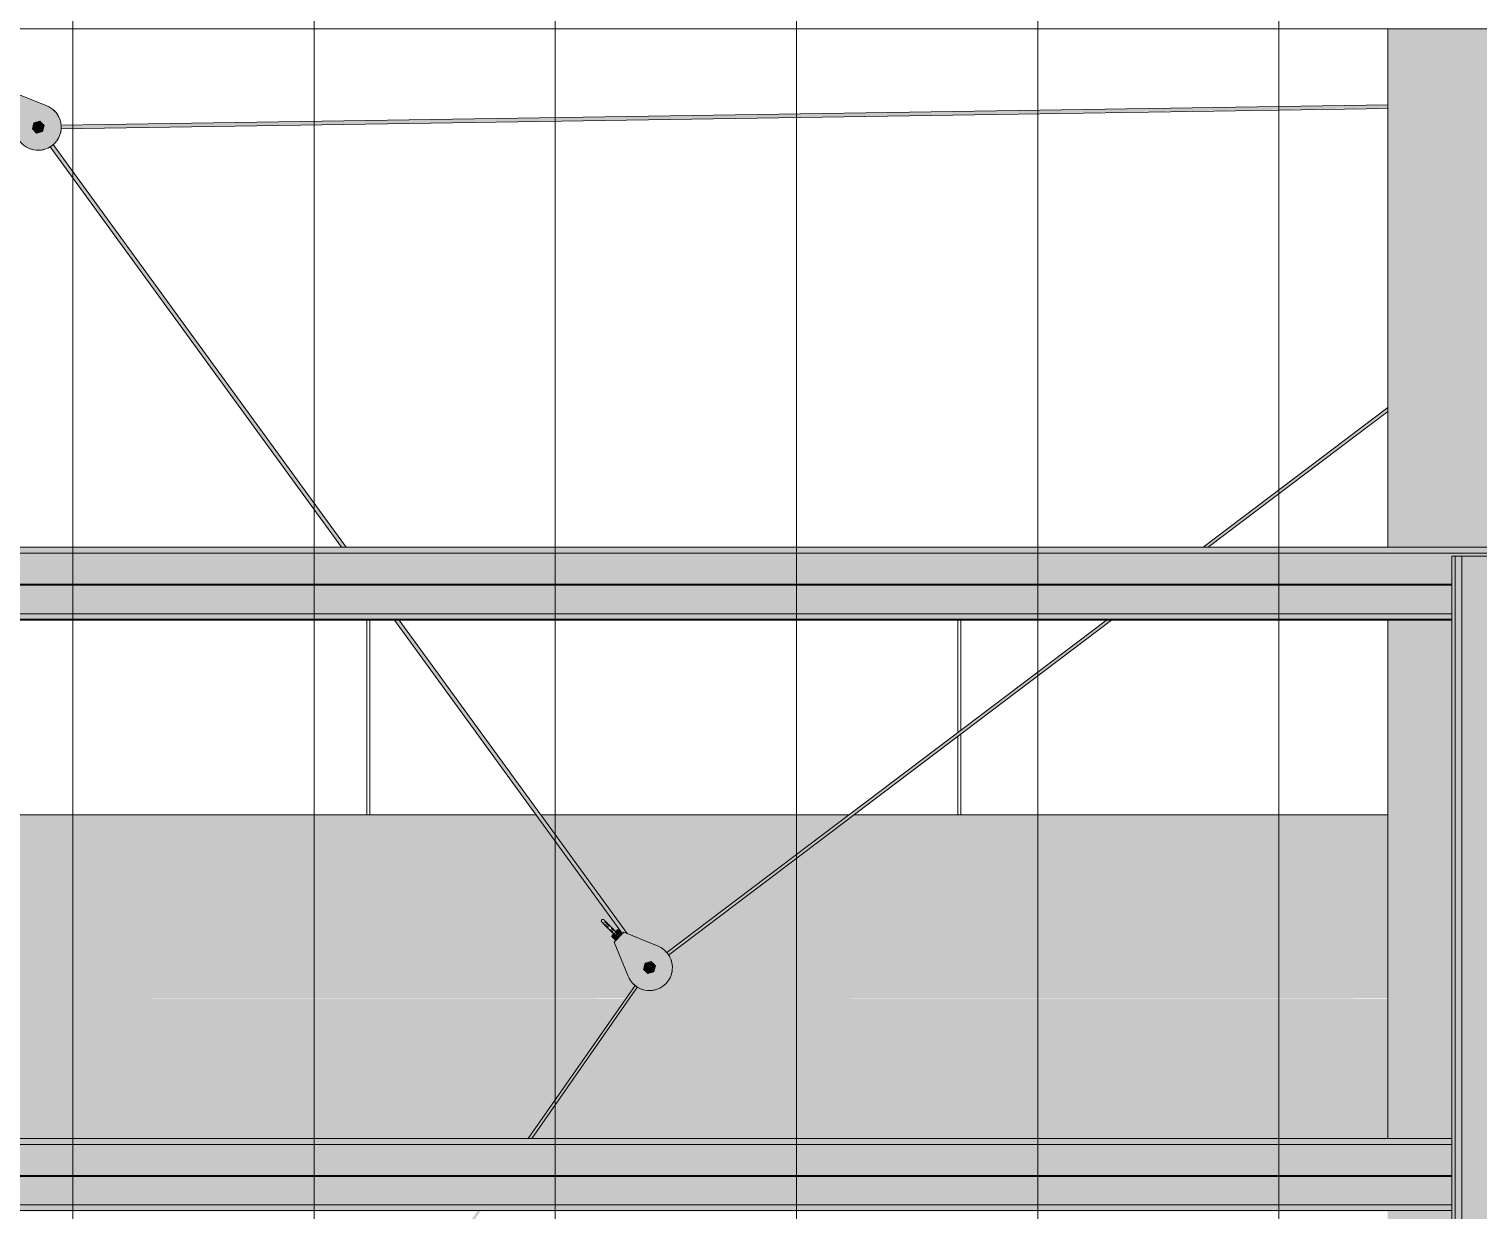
# Model space of a CAD drawing. Header units: inches. Extents: x 20426 to 92531, y -195 to 750.
# Drawn here: x 32843.8 to 32962.2, y 190.3 to 286.8 of the extents above; entities that cross this region are included whole.
import ezdxf

# ---------------------------------------------------------------- set-up
doc = ezdxf.new("R2010")
doc.units = ezdxf.units.IN
doc.header["$MEASUREMENT"] = 0
for name, color, linetype, lineweight in [('A-GLAZ-CWMG', 51, 'Continuous', 9), ('A-WALL-PATT', 111, 'Continuous', 13), ('M-HVAC-DUCT', 70, 'Continuous', 9), ('Q-SPCQ', 91, 'Continuous', 9), ('S-BEAM', 12, 'Continuous', 9), ('S-COLS', 52, 'Continuous', 9)]:
    doc.layers.add(name, color=color, linetype=linetype, lineweight=lineweight)

# ---------------------------------------------------------------- blocks, each defined once
blk = doc.blocks.new('Girt_Z - 8_D-790496-Elevation - North')
at = {"layer": 'S-BEAM'}
h = blk.add_hatch(color=256, dxfattribs=at)
h.paths.add_polyline_path([(-23089.64, 147.5), (-23089.64, 147.98), (-23371.64, 147.98), (-23371.64, 147.5), (-23184.52, 147.5)], flags=0)
h.paths.add_polyline_path([(-25971.39, 147.5), (-25695.14, 147.5), (-25695.14, 147.98), (-25971.39, 147.98)], flags=0)
h.paths.add_polyline_path([(-24537.14, 147.5), (-24537.14, 147.98), (-24819.14, 147.98), (-24819.14, 147.5), (-24566.87, 147.5)], flags=0)
h = blk.add_hatch(color=256, dxfattribs=at)
h.paths.add_polyline_path([(-23089.64, 145.13), (-23089.64, 147.5), (-23371.64, 147.5), (-23371.64, 145.13), (-23184.52, 145.13)], flags=0)
h.paths.add_polyline_path([(-25949.23, 145.13), (-25695.14, 145.13), (-25695.14, 147.5), (-25971.39, 147.5), (-25971.39, 145.13)], flags=0)
h.paths.add_polyline_path([(-24537.14, 145.13), (-24537.14, 147.5), (-24819.14, 147.5), (-24819.14, 145.13), (-24566.87, 145.13)], flags=0)
h = blk.add_hatch(color=256, dxfattribs=at)
h.paths.add_polyline_path([(-24808.79, 144.95), (-24537.14, 144.97), (-24537.14, 145.13), (-24819.14, 145.1), (-24819.14, 144.95)], flags=0)
h.paths.add_polyline_path([(-25971.39, 144.95), (-25695.14, 144.97), (-25695.14, 145.13), (-25971.39, 145.13), (-25971.39, 144.97)], flags=0)
h.paths.add_polyline_path([(-23322.75, 144.95), (-23089.64, 144.98), (-23089.64, 145.13), (-23371.64, 145.13), (-23371.64, 144.95)], flags=0)
h = blk.add_hatch(color=256, dxfattribs=at)
h.paths.add_polyline_path([(-25971.39, 144.87), (-25695.14, 144.91), (-25695.14, 144.95), (-25971.39, 144.91)], flags=0)
h.paths.add_polyline_path([(-24808.79, 144.87), (-24537.14, 144.92), (-24537.14, 144.95), (-24819.14, 144.91), (-24819.14, 144.87)], flags=0)
h.paths.add_polyline_path([(-23089.64, 144.87), (-23089.64, 144.95), (-23371.64, 144.9), (-23371.64, 144.87), (-23184.52, 144.87)], flags=0)
h = blk.add_hatch(color=256, dxfattribs=at)
h.paths.add_polyline_path([(-25971.39, 142.55), (-25695.14, 142.55), (-25695.14, 144.87), (-25971.39, 144.87)], flags=0)
h.paths.add_polyline_path([(-24819.14, 142.55), (-24537.14, 142.55), (-24537.14, 144.87), (-24819.14, 144.87)], flags=0)
h.paths.add_polyline_path([(-23204.61, 142.55), (-23089.64, 142.55), (-23089.64, 144.87), (-23371.64, 144.87), (-23371.64, 142.55), (-23322.75, 142.55)], flags=0)
h = blk.add_hatch(color=256, dxfattribs=at)
h.paths.add_polyline_path([(-23089.64, 142.1), (-23089.64, 142.55), (-23371.64, 142.55), (-23371.64, 142.1), (-23184.52, 142.1)], flags=0)
h.paths.add_polyline_path([(-25971.39, 142.1), (-25695.14, 142.1), (-25695.14, 142.55), (-25971.39, 142.55)], flags=0)
h.paths.add_polyline_path([(-24537.14, 142.1), (-24537.14, 142.55), (-24819.14, 142.55), (-24819.14, 142.1), (-24566.87, 142.1)], flags=0)
h = blk.add_hatch(color=256, dxfattribs=at)
h.paths.add_polyline_path([(-25971.39, 142.02), (-25695.14, 142.02), (-25695.14, 142.1), (-25971.39, 142.1)], flags=0)
h.paths.add_polyline_path([(-24774.23, 142.02), (-24537.14, 142.02), (-24537.14, 142.1), (-24819.14, 142.1), (-24819.14, 142.02), (-24808.79, 142.02)], flags=0)
h.paths.add_polyline_path([(-23205.25, 142.02), (-23089.64, 142.02), (-23089.64, 142.1), (-23371.64, 142.1), (-23371.64, 142.02), (-23322.75, 142.02)], flags=0)
for p, q in [((-25971.39, 147.98), (-25695.14, 147.98)), ((-25971.39, 147.5), (-25695.14, 147.5)), ((-25971.39, 144.95), (-25695.14, 144.95)), ((-25971.39, 144.87), (-25695.14, 144.87)), ((-25971.39, 142.55), (-25695.14, 142.55)), ((-25971.39, 142.1), (-25695.14, 142.1))]:
    blk.add_line(p, q, dxfattribs=at)
blk = doc.blocks.new('Girt_Z - 8_D-V79-Elevation - North')
at = {"layer": 'S-BEAM'}
for points in [[(-22795.73, 244), (-22792.02, 244), (-22792.02, 244.48), (-25971.39, 244.48), (-25971.39, 244), (-22804.37, 244)], [(-24635.99, 241.63), (-24537.14, 241.63), (-24537.14, 243.74), (-23371.64, 243.74), (-23371.64, 241.63), (-23089.64, 241.63), (-23089.64, 243.74), (-22792.02, 243.74), (-22792.02, 244), (-25971.39, 244), (-25971.39, 241.63), (-25695.14, 241.63), (-25695.14, 243.74), (-24819.14, 243.74), (-24819.14, 241.63), (-24670.55, 241.63)]]:
    blk.add_hatch(color=256, dxfattribs=at).paths.add_polyline_path(points, flags=0)
h = blk.add_hatch(color=256, dxfattribs=at)
h.paths.add_polyline_path([(-24765.59, 241.45), (-24537.14, 241.47), (-24537.14, 241.63), (-24819.14, 241.6), (-24819.14, 241.45), (-24774.23, 241.45)], flags=0)
h.paths.add_polyline_path([(-25971.39, 241.45), (-25695.14, 241.47), (-25695.14, 241.63), (-25971.39, 241.63), (-25971.39, 241.47)], flags=0)
h.paths.add_polyline_path([(-23357.31, 241.45), (-23089.64, 241.48), (-23089.64, 241.63), (-23371.64, 241.63), (-23371.64, 241.45)], flags=0)
h = blk.add_hatch(color=256, dxfattribs=at)
h.paths.add_polyline_path([(-25971.39, 241.37), (-25695.14, 241.41), (-25695.14, 241.45), (-25971.39, 241.41)], flags=0)
h.paths.add_polyline_path([(-24819.14, 241.37), (-24537.14, 241.42), (-24537.14, 241.45), (-24819.14, 241.41), (-24819.14, 241.38)], flags=0)
h.paths.add_polyline_path([(-23089.64, 241.37), (-23089.64, 241.45), (-23371.64, 241.4), (-23371.64, 241.37), (-23115.4, 241.37)], flags=0)
h = blk.add_hatch(color=256, dxfattribs=at)
h.paths.add_polyline_path([(-24774.23, 239.05), (-24537.14, 239.05), (-24537.14, 241.37), (-24819.14, 241.37), (-24819.14, 239.05), (-24808.79, 239.05)], flags=0)
h.paths.add_polyline_path([(-25971.39, 239.05), (-25695.14, 239.05), (-25695.14, 241.37), (-25971.39, 241.37)], flags=0)
h.paths.add_polyline_path([(-23322.75, 239.05), (-23089.64, 239.05), (-23089.64, 241.37), (-23371.64, 241.37), (-23371.64, 239.05), (-23357.31, 239.05)], flags=0)
h = blk.add_hatch(color=256, dxfattribs=at)
h.paths.add_polyline_path([(-23089.64, 238.6), (-23089.64, 239.05), (-23371.64, 239.05), (-23371.64, 238.6), (-23115.4, 238.6)], flags=0)
h.paths.add_polyline_path([(-25971.39, 238.6), (-25695.14, 238.6), (-25695.14, 239.05), (-25971.39, 239.05)], flags=0)
h.paths.add_polyline_path([(-24537.14, 238.6), (-24537.14, 239.05), (-24819.14, 239.05), (-24819.14, 238.6), (-24566.87, 238.6)], flags=0)
h = blk.add_hatch(color=256, dxfattribs=at)
h.paths.add_polyline_path([(-24774.23, 238.52), (-24537.14, 238.52), (-24537.14, 238.6), (-24819.14, 238.59), (-24819.14, 238.52), (-24808.79, 238.52)], flags=0)
h.paths.add_polyline_path([(-25949.23, 238.52), (-25695.14, 238.52), (-25695.14, 238.6), (-25971.39, 238.6), (-25971.39, 238.52)], flags=0)
h.paths.add_polyline_path([(-23089.64, 238.52), (-23089.64, 238.6), (-23371.64, 238.6), (-23371.64, 238.52), (-23089.72, 238.52)], flags=0)
for p, q in [((-25971.39, 244.48), (-22792.02, 244.48)), ((-25971.39, 244), (-22792.02, 244)), ((-25971.39, 241.45), (-25695.14, 241.45)), ((-25971.39, 241.37), (-25695.14, 241.37)), ((-25971.39, 239.05), (-25695.14, 239.05)), ((-25971.39, 238.6), (-25695.14, 238.6)), ((-25971.39, 238.52), (-25695.14, 238.52))]:
    blk.add_line(p, q, dxfattribs=at)
blk = doc.blocks.new('Girt_Z - 8_D-V80-Elevation - North')
at = {"layer": 'S-BEAM'}
blk.add_line((-25971.39, 286.77), (-22792.02, 286.77), dxfattribs=at)
blk = doc.blocks.new('Basketball_Backstop-Performance_Sports_Systems-3103-Ceiling_Hung - 27_-0_ to 27_-11 7_8_-V92-Elevation - North')
at = {"layer": 'Q-SPCQ'}
h = blk.add_hatch(color=256, dxfattribs=at)
h.paths.add_polyline_path([(-25810.43, 276.88), (-25809.97, 276.96), (-25809.55, 277.14), (-25809.19, 277.42), (-25808.81, 278), (-25808.72, 278.21), (-25808.66, 278.88), (-25808.71, 279.23), (-25808.82, 279.56), (-25809.07, 279.95), (-25809.56, 280.35), (-25809.81, 280.49), (-25812.59, 281.62), (-25813.39, 280.83), (-25812.03, 277.64), (-25811.71, 277.31), (-25811.32, 277.06), (-25810.89, 276.91)], flags=0)
h.paths.add_polyline_path([(-25810.65, 278.26), (-25810.99, 278.65), (-25810.83, 279.12), (-25810.34, 279.19), (-25810.03, 278.86), (-25810.22, 278.38), (-25810.64, 278.26)], flags=0)
h = blk.add_hatch(color=256, dxfattribs=at)
h.paths.add_polyline_path([(-25808.65, 278.62), (-25700.39, 280.32), (-25700.39, 280.59), (-25808.66, 278.89), (-25808.65, 278.63)], flags=0)
h.paths.add_polyline_path([(-25810.29, 278.64), (-25810.28, 278.82), (-25810.32, 278.79), (-25810.3, 278.64)], flags=0)
h.paths.add_polyline_path([(-25682.39, 280.55), (-25669.61, 280.79), (-25669.67, 280.94), (-25669.92, 280.98), (-25669.92, 281.05), (-25682.39, 280.84), (-25682.39, 280.55)], flags=0)
h.paths.add_polyline_path([(-25667.24, 280.83), (-25667.23, 280.87), (-25667.24, 280.83)], flags=0)
h = blk.add_hatch(color=256, dxfattribs=at)
h.paths.add_polyline_path([(-25760.44, 210.18), (-25760.4, 210.26), (-25760.44, 210.21), (-25760.44, 210.18)], flags=0)
h.paths.add_polyline_path([(-25759.08, 211.2), (-25723.02, 238.52), (-25723.35, 238.52), (-25759.2, 211.38), (-25759.08, 211.21)], flags=0)
h.paths.add_polyline_path([(-25715.23, 244.48), (-25715.05, 244.48), (-25700.39, 255.63), (-25700.39, 255.87), (-25715.38, 244.48), (-25715.25, 244.48)], flags=0)
h.paths.add_polyline_path([(-25682.39, 269.16), (-25668.45, 279.75), (-25668.58, 279.91), (-25668.74, 279.75), (-25668.8, 279.69), (-25668.95, 279.63), (-25682.39, 269.42), (-25682.39, 269.17)], flags=0)
h = blk.add_hatch(color=256, dxfattribs=at)
h.paths.add_polyline_path([(-25810.65, 278.26), (-25810.16, 278.39), (-25810.07, 278.93), (-25810.39, 279.24), (-25810.87, 279.11), (-25810.99, 278.61), (-25810.73, 278.35)], flags=0)
h.paths.add_polyline_path([(-25810.52, 278.5), (-25810.69, 278.57), (-25810.77, 278.75), (-25810.69, 278.93), (-25810.52, 279), (-25810.34, 278.93), (-25810.27, 278.75), (-25810.34, 278.57), (-25810.45, 278.51)], flags=0)
for points in [[(-25810.39, 278.53), (-25810.3, 278.62), (-25810.34, 278.93), (-25810.58, 278.99), (-25810.69, 278.93), (-25810.77, 278.75), (-25810.73, 278.62), (-25810.64, 278.53)], [(-25763.89, 213.48), (-25763.96, 213.58), (-25763.83, 213.54), (-25764.33, 214.02), (-25764.33, 213.93), (-25764.33, 213.87), (-25764.27, 213.82), (-25763.91, 213.49)], [(-25763.59, 212.97), (-25763.55, 213), (-25763.55, 213.05), (-25763.6, 213.1), (-25763.65, 213.19), (-25763.87, 213.33), (-25764, 213.37), (-25763.6, 212.98)], [(-25763.43, 212.98), (-25763.37, 213.06), (-25763.67, 213.37), (-25763.78, 213.41), (-25763.77, 213.36), (-25763.75, 213.29), (-25763.47, 213.09), (-25763.44, 213.06)], [(-25763.12, 212.66), (-25762.89, 212.94), (-25763.24, 213.24), (-25763.37, 213.06), (-25763.35, 213.03), (-25763.43, 212.98), (-25763.35, 212.89)], [(-25763.37, 212.4), (-25763.12, 212.66), (-25763.5, 212.98), (-25763.7, 212.73), (-25763.44, 212.47)], [(-25760.52, 209.97), (-25760.42, 210.06), (-25760.46, 210.36), (-25760.78, 210.38), (-25760.82, 210.36), (-25760.89, 210.18), (-25760.82, 210.02), (-25760.77, 209.97)]]:
    blk.add_hatch(color=256, dxfattribs=at).paths.add_polyline_path(points, flags=0)
h = blk.add_hatch(color=256, dxfattribs=at)
h.paths.add_polyline_path([(-25762.84, 212.94), (-25762.66, 213.03), (-25762.46, 212.95), (-25781.11, 238.52), (-25781.44, 238.52), (-25762.86, 212.97)], flags=0)
h.paths.add_polyline_path([(-25785.78, 244.48), (-25785.4, 244.48), (-25809.33, 277.31), (-25809.53, 277.13), (-25785.78, 244.48)], flags=0)
h = blk.add_hatch(color=256, dxfattribs=at)
h.paths.add_polyline_path([(-25764.38, 213.74), (-25764.39, 213.93), (-25764.47, 213.87)], flags=0)
h.paths.add_polyline_path([(-25764, 213.37), (-25764, 213.47), (-25763.91, 213.45), (-25764.25, 213.73), (-25764.27, 213.73), (-25764.35, 213.82), (-25764.38, 213.74), (-25764.11, 213.5)], flags=0)
h = blk.add_hatch(color=256, dxfattribs=at)
h.paths.add_polyline_path([(-25760.55, 208.31), (-25760.1, 208.39), (-25759.68, 208.57), (-25759.31, 208.86), (-25759.03, 209.22), (-25758.85, 209.64), (-25758.77, 210.09), (-25758.8, 210.55), (-25758.95, 210.99), (-25759.2, 211.38), (-25759.53, 211.69), (-25759.93, 211.92), (-25762.72, 213.06), (-25763.51, 212.26), (-25762.15, 209.07), (-25761.84, 208.74), (-25761.32, 208.45), (-25760.77, 208.33), (-25760.58, 208.31)], flags=0)
h.paths.add_polyline_path([(-25760.77, 209.7), (-25761.12, 210.09), (-25760.96, 210.55), (-25760.46, 210.63), (-25760.16, 210.3), (-25760.35, 209.81), (-25760.77, 209.7)], flags=0)
h = blk.add_hatch(color=256, dxfattribs=at)
h.paths.add_polyline_path([(-25760.77, 209.7), (-25760.28, 209.83), (-25760.15, 210.31), (-25760.51, 210.67), (-25761, 210.54), (-25761.1, 210.02), (-25760.86, 209.78)], flags=0)
h.paths.add_polyline_path([(-25760.64, 209.93), (-25760.82, 210.01), (-25760.89, 210.18), (-25760.82, 210.36), (-25760.64, 210.43), (-25760.46, 210.36), (-25760.39, 210.18), (-25760.46, 210.01), (-25760.58, 209.94)], flags=0)
h = blk.add_hatch(color=256, dxfattribs=at)
h.paths.add_polyline_path([(-25811.08, 137.71), (-25808.11, 142.02), (-25808.37, 142.02), (-25811.08, 138.08), (-25811.08, 137.71)], flags=0)
h.paths.add_polyline_path([(-25804.13, 147.98), (-25803.91, 147.98), (-25774.44, 190.27), (-25774.69, 190.27), (-25804.16, 147.98)], flags=0)
h.paths.add_polyline_path([(-25770.38, 196.23), (-25770.23, 196.23), (-25761.64, 208.6), (-25761.84, 208.69), (-25770.46, 196.23), (-25770.39, 196.23)], flags=0)
h.paths.add_polyline_path([(-25760.66, 209.94), (-25760.7, 209.97), (-25760.66, 209.94)], flags=0)
h.paths.add_polyline_path([(-25760.81, 210), (-25760.84, 210.05), (-25760.81, 210)], flags=0)
for p, q in [((-25809.81, 280.49), (-25812.59, 281.62)), ((-25700.39, 280.59), (-25808.66, 278.93)), ((-25808.65, 278.62), (-25700.39, 280.27)), ((-25810.87, 279.11), (-25811, 278.62)), ((-25811, 278.62), (-25810.65, 278.26)), ((-25810.38, 279.24), (-25810.87, 279.11)), ((-25810.65, 278.26), (-25810.16, 278.39)), ((-25810.03, 278.88), (-25810.38, 279.24)), ((-25810.16, 278.39), (-25810.03, 278.88)), ((-25809.54, 277.15), (-25785.78, 244.48)), ((-25785.4, 244.48), (-25809.3, 277.34)), ((-25700.39, 255.87), (-25715.46, 244.48)), ((-25715.05, 244.48), (-25700.39, 255.56)), ((-25781.44, 238.52), (-25762.84, 212.94)), ((-25762.46, 212.95), (-25781.06, 238.52)), ((-25723.35, 238.52), (-25759.23, 211.41)), ((-25759.08, 211.2), (-25722.94, 238.52)), ((-25763.72, 212.76), (-25763.47, 213.01)), ((-25762.72, 213.06), (-25763.51, 212.26)), ((-25763.34, 213.14), (-25763.21, 213.27)), ((-25762.85, 212.92), (-25763.2, 213.28)), ((-25759.93, 211.92), (-25762.72, 213.06)), ((-25763.73, 212.75), (-25763.38, 212.39)), ((-25763.51, 212.26), (-25762.38, 209.47)), ((-25760.51, 210.67), (-25761, 210.54)), ((-25760.15, 210.31), (-25760.51, 210.67)), ((-25761, 210.54), (-25761.13, 210.05)), ((-25761.13, 210.05), (-25760.77, 209.7)), ((-25760.77, 209.7), (-25760.28, 209.83)), ((-25760.28, 209.83), (-25760.15, 210.31)), ((-25761.81, 208.72), (-25770.53, 196.23)), ((-25770.23, 196.23), (-25761.6, 208.59))]:
    blk.add_line(p, q, dxfattribs=at)
at = {"layer": 'Q-SPCQ', "flags": 128}
for points in [[(-25764.53, 213.9), (-25764.53, 213.9), (-25764.54, 213.9), (-25764.54, 213.91), (-25764.54, 213.91), (-25764.55, 213.91), (-25764.55, 213.92), (-25764.55, 213.92), (-25764.55, 213.93), (-25764.55, 213.93), (-25764.56, 213.94), (-25764.56, 213.94), (-25764.56, 213.95), (-25764.56, 213.95), (-25764.56, 213.96), (-25764.56, 213.96), (-25764.56, 213.97), (-25764.57, 213.97), (-25764.57, 213.98), (-25764.57, 213.98), (-25764.57, 213.99), (-25764.57, 213.99), (-25764.57, 214), (-25764.56, 214), (-25764.56, 214.01), (-25764.56, 214.01), (-25764.56, 214.02), (-25764.56, 214.02), (-25764.56, 214.02), (-25764.56, 214.03), (-25764.56, 214.03), (-25764.55, 214.04), (-25764.55, 214.04), (-25764.55, 214.05), (-25764.55, 214.05), (-25764.54, 214.06), (-25764.54, 214.06), (-25764.54, 214.06), (-25764.53, 214.07), (-25764.53, 214.07), (-25764.53, 214.07)], [(-25764.53, 214.07), (-25764.53, 214.08), (-25764.52, 214.08), (-25764.52, 214.08), (-25764.51, 214.09), (-25764.51, 214.09), (-25764.51, 214.09), (-25764.5, 214.09), (-25764.5, 214.1), (-25764.49, 214.1), (-25764.49, 214.1), (-25764.48, 214.1), (-25764.48, 214.1), (-25764.47, 214.1), (-25764.47, 214.11), (-25764.46, 214.11), (-25764.46, 214.11), (-25764.45, 214.11), (-25764.45, 214.11), (-25764.44, 214.11), (-25764.44, 214.11), (-25764.43, 214.11), (-25764.43, 214.11), (-25764.42, 214.11), (-25764.42, 214.11), (-25764.41, 214.11), (-25764.41, 214.1), (-25764.4, 214.1), (-25764.4, 214.1), (-25764.4, 214.1), (-25764.39, 214.1), (-25764.39, 214.1), (-25764.38, 214.09), (-25764.38, 214.09), (-25764.37, 214.09), (-25764.37, 214.09), (-25764.36, 214.08), (-25764.36, 214.08), (-25764.36, 214.08), (-25764.35, 214.07), (-25764.35, 214.07)], [(-25764, 213.37), (-25764.02, 213.39), (-25764.04, 213.41), (-25764.06, 213.43), (-25764.08, 213.45), (-25764.1, 213.47), (-25764.13, 213.49), (-25764.15, 213.51), (-25764.17, 213.53), (-25764.19, 213.55), (-25764.21, 213.57), (-25764.22, 213.59), (-25764.24, 213.61), (-25764.26, 213.63), (-25764.28, 213.65), (-25764.3, 213.66), (-25764.32, 213.68), (-25764.33, 213.7), (-25764.35, 213.71), (-25764.36, 213.73), (-25764.38, 213.75), (-25764.39, 213.76), (-25764.41, 213.77), (-25764.42, 213.79), (-25764.43, 213.8), (-25764.45, 213.81), (-25764.46, 213.82), (-25764.47, 213.83), (-25764.48, 213.84), (-25764.49, 213.85), (-25764.49, 213.86), (-25764.5, 213.87), (-25764.51, 213.87), (-25764.51, 213.88), (-25764.52, 213.88), (-25764.52, 213.89), (-25764.52, 213.89), (-25764.53, 213.89), (-25764.53, 213.89), (-25764.53, 213.9)], [(-25764.53, 213.9), (-25764.53, 213.89), (-25764.53, 213.89), (-25764.53, 213.89), (-25764.52, 213.89), (-25764.52, 213.88), (-25764.51, 213.88), (-25764.51, 213.87), (-25764.5, 213.87), (-25764.5, 213.86), (-25764.49, 213.85), (-25764.48, 213.84), (-25764.47, 213.84), (-25764.46, 213.83), (-25764.45, 213.81), (-25764.44, 213.8), (-25764.42, 213.79), (-25764.41, 213.78), (-25764.4, 213.76), (-25764.38, 213.75), (-25764.37, 213.73), (-25764.35, 213.72), (-25764.34, 213.7), (-25764.32, 213.69), (-25764.3, 213.67), (-25764.29, 213.65), (-25764.27, 213.63), (-25764.25, 213.62), (-25764.23, 213.6), (-25764.21, 213.58), (-25764.19, 213.56), (-25764.17, 213.54), (-25764.15, 213.52), (-25764.13, 213.5), (-25764.11, 213.48), (-25764.09, 213.46), (-25764.07, 213.43), (-25764.05, 213.41), (-25764.03, 213.39), (-25764, 213.37), (-25764, 213.37)], [(-25763.82, 213.54), (-25763.84, 213.56), (-25763.86, 213.58), (-25763.89, 213.61), (-25763.91, 213.63), (-25763.93, 213.65), (-25763.95, 213.67), (-25763.97, 213.69), (-25763.99, 213.71), (-25764.01, 213.73), (-25764.03, 213.75), (-25764.05, 213.77), (-25764.07, 213.79), (-25764.09, 213.81), (-25764.1, 213.82), (-25764.12, 213.84), (-25764.14, 213.86), (-25764.16, 213.88), (-25764.17, 213.89), (-25764.19, 213.91), (-25764.2, 213.92), (-25764.22, 213.94), (-25764.23, 213.95), (-25764.24, 213.96), (-25764.26, 213.98), (-25764.27, 213.99), (-25764.28, 214), (-25764.29, 214.01), (-25764.3, 214.02), (-25764.31, 214.03), (-25764.32, 214.04), (-25764.32, 214.04), (-25764.33, 214.05), (-25764.34, 214.06), (-25764.34, 214.06), (-25764.34, 214.06), (-25764.35, 214.07), (-25764.35, 214.07), (-25764.35, 214.07), (-25764.35, 214.07)], [(-25764.35, 214.07), (-25764.35, 214.07), (-25764.35, 214.07), (-25764.35, 214.07), (-25764.35, 214.07), (-25764.34, 214.06), (-25764.34, 214.06), (-25764.33, 214.05), (-25764.33, 214.05), (-25764.32, 214.04), (-25764.31, 214.03), (-25764.3, 214.02), (-25764.29, 214.01), (-25764.28, 214), (-25764.27, 213.99), (-25764.26, 213.98), (-25764.25, 213.97), (-25764.23, 213.95), (-25764.22, 213.94), (-25764.21, 213.93), (-25764.19, 213.91), (-25764.18, 213.9), (-25764.16, 213.88), (-25764.14, 213.86), (-25764.13, 213.85), (-25764.11, 213.83), (-25764.09, 213.81), (-25764.07, 213.79), (-25764.05, 213.77), (-25764.03, 213.75), (-25764.01, 213.73), (-25763.99, 213.71), (-25763.97, 213.69), (-25763.95, 213.67), (-25763.93, 213.65), (-25763.91, 213.63), (-25763.89, 213.61), (-25763.87, 213.59), (-25763.85, 213.57), (-25763.83, 213.55), (-25763.82, 213.54)], [(-25764, 213.37), (-25763.98, 213.34), (-25763.96, 213.32), (-25763.94, 213.3), (-25763.91, 213.28), (-25763.89, 213.26), (-25763.87, 213.24), (-25763.85, 213.22), (-25763.83, 213.2), (-25763.81, 213.18), (-25763.79, 213.16), (-25763.77, 213.14), (-25763.75, 213.12), (-25763.74, 213.1), (-25763.72, 213.08), (-25763.7, 213.07), (-25763.68, 213.05), (-25763.67, 213.03), (-25763.65, 213.02), (-25763.63, 213), (-25763.62, 212.98), (-25763.6, 212.97), (-25763.59, 212.96), (-25763.58, 212.94), (-25763.56, 212.93), (-25763.55, 212.92), (-25763.54, 212.91), (-25763.53, 212.9), (-25763.52, 212.89), (-25763.51, 212.88), (-25763.5, 212.87), (-25763.5, 212.86), (-25763.49, 212.86), (-25763.49, 212.85), (-25763.48, 212.85), (-25763.48, 212.84), (-25763.47, 212.84), (-25763.47, 212.84), (-25763.47, 212.84), (-25763.47, 212.83)], [(-25763.57, 212.94), (-25763.59, 212.95), (-25763.6, 212.97), (-25763.61, 212.98), (-25763.63, 213), (-25763.65, 213.01), (-25763.66, 213.03), (-25763.68, 213.04), (-25763.69, 213.06), (-25763.71, 213.08), (-25763.73, 213.1), (-25763.75, 213.12), (-25763.77, 213.13), (-25763.79, 213.15), (-25763.81, 213.17), (-25763.83, 213.19), (-25763.85, 213.21), (-25763.87, 213.23), (-25763.89, 213.25), (-25763.91, 213.27), (-25763.93, 213.3), (-25763.95, 213.32), (-25763.97, 213.34), (-25763.99, 213.36), (-25764, 213.37)], [(-25763.82, 213.54), (-25763.8, 213.52), (-25763.78, 213.5), (-25763.76, 213.48), (-25763.74, 213.46), (-25763.72, 213.44), (-25763.7, 213.42), (-25763.68, 213.4), (-25763.66, 213.37), (-25763.64, 213.35), (-25763.62, 213.34), (-25763.6, 213.32), (-25763.58, 213.3), (-25763.56, 213.28), (-25763.54, 213.26), (-25763.52, 213.24), (-25763.51, 213.23), (-25763.49, 213.21), (-25763.47, 213.19), (-25763.46, 213.18), (-25763.44, 213.16), (-25763.43, 213.15), (-25763.41, 213.13), (-25763.4, 213.12)], [(-25763.29, 213.01), (-25763.29, 213.01), (-25763.29, 213.01), (-25763.3, 213.02), (-25763.3, 213.02), (-25763.3, 213.02), (-25763.31, 213.03), (-25763.31, 213.03), (-25763.32, 213.04), (-25763.33, 213.05), (-25763.33, 213.05), (-25763.34, 213.06), (-25763.35, 213.07), (-25763.36, 213.08), (-25763.37, 213.09), (-25763.38, 213.1), (-25763.4, 213.12), (-25763.41, 213.13), (-25763.42, 213.14), (-25763.44, 213.16), (-25763.45, 213.17), (-25763.47, 213.19), (-25763.48, 213.2), (-25763.5, 213.22), (-25763.52, 213.24), (-25763.54, 213.26), (-25763.55, 213.27), (-25763.57, 213.29), (-25763.59, 213.31), (-25763.61, 213.33), (-25763.63, 213.35), (-25763.65, 213.37), (-25763.67, 213.39), (-25763.69, 213.41), (-25763.71, 213.43), (-25763.73, 213.45), (-25763.75, 213.47), (-25763.77, 213.49), (-25763.8, 213.51), (-25763.82, 213.54), (-25763.82, 213.54)], [(-25763.36, 213.08), (-25763.35, 213.07), (-25763.34, 213.06), (-25763.34, 213.06), (-25763.33, 213.05), (-25763.32, 213.04), (-25763.31, 213.03), (-25763.31, 213.03), (-25763.3, 213.02), (-25763.3, 213.02), (-25763.3, 213.02), (-25763.29, 213.01), (-25763.29, 213.01), (-25763.29, 213.01)], [(-25763.29, 213.01), (-25763.29, 213.01), (-25763.29, 213), (-25763.28, 213), (-25763.28, 213), (-25763.28, 212.99), (-25763.27, 212.99), (-25763.27, 212.98), (-25763.27, 212.98), (-25763.27, 212.97), (-25763.26, 212.97), (-25763.26, 212.97), (-25763.26, 212.96), (-25763.26, 212.96), (-25763.26, 212.95), (-25763.26, 212.95), (-25763.26, 212.94), (-25763.26, 212.94), (-25763.26, 212.93), (-25763.26, 212.93), (-25763.26, 212.92), (-25763.26, 212.92), (-25763.26, 212.91), (-25763.26, 212.91), (-25763.26, 212.9), (-25763.26, 212.9), (-25763.26, 212.89), (-25763.26, 212.89), (-25763.26, 212.88), (-25763.26, 212.88), (-25763.27, 212.87), (-25763.27, 212.87), (-25763.27, 212.86), (-25763.27, 212.86), (-25763.28, 212.86), (-25763.28, 212.85), (-25763.28, 212.85), (-25763.28, 212.84), (-25763.29, 212.84), (-25763.29, 212.84), (-25763.29, 212.83)], [(-25763.47, 212.83), (-25763.47, 212.84), (-25763.47, 212.84), (-25763.47, 212.84), (-25763.48, 212.84), (-25763.48, 212.85), (-25763.48, 212.85), (-25763.49, 212.86), (-25763.5, 212.86), (-25763.5, 212.87), (-25763.51, 212.88), (-25763.52, 212.89), (-25763.53, 212.89), (-25763.54, 212.9)], [(-25763.29, 212.83), (-25763.3, 212.83), (-25763.3, 212.83), (-25763.3, 212.82), (-25763.31, 212.82), (-25763.31, 212.82), (-25763.32, 212.82), (-25763.32, 212.81), (-25763.32, 212.81), (-25763.33, 212.81), (-25763.33, 212.81), (-25763.34, 212.81), (-25763.34, 212.8), (-25763.35, 212.8), (-25763.35, 212.8), (-25763.36, 212.8), (-25763.36, 212.8), (-25763.37, 212.8), (-25763.37, 212.8), (-25763.38, 212.8), (-25763.38, 212.8), (-25763.39, 212.8), (-25763.39, 212.8), (-25763.4, 212.8), (-25763.4, 212.8), (-25763.41, 212.8), (-25763.41, 212.8), (-25763.42, 212.8), (-25763.42, 212.81), (-25763.43, 212.81), (-25763.43, 212.81), (-25763.44, 212.81), (-25763.44, 212.81), (-25763.44, 212.82), (-25763.45, 212.82), (-25763.45, 212.82), (-25763.46, 212.82), (-25763.46, 212.83), (-25763.46, 212.83), (-25763.47, 212.83), (-25763.47, 212.83)]]:
    blk.add_lwpolyline(points, dxfattribs=at)
at = {"layer": 'Q-SPCQ'}
for centre, radius, start, end in [((-25810.52, 278.75), 1.88, 202.1972, 67.8028), ((-25810.52, 278.75), 1.88, 58.6244, 63.6555), ((-25810.52, 278.75), 1.88, 45, 49.0296), ((-25810.52, 278.75), 1.87, 42.4188, 45), ((-25810.52, 278.75), 1.88, 27.8374, 34.3763), ((-25810.52, 278.75), 1.88, 15, 19.6774), ((-25810.52, 278.75), 0.25, 45, 225), ((-25810.52, 278.75), 0.25, 150, 210), ((-25810.52, 278.75), 0.25, 225, 45), ((-25810.52, 278.75), 0.25, 60, 120), ((-25810.52, 278.75), 0.25, 240, 300), ((-25810.52, 278.75), 0.25, 330, 45), ((-25810.52, 278.75), 1.88, 345, 349.9261), ((-25810.52, 278.75), 1.88, 0, 4.8942), ((-25810.52, 278.75), 1.88, 250.3226, 255.1801), ((-25810.52, 278.75), 1.88, 280.0739, 285), ((-25810.52, 278.75), 1.88, 295.5966, 300), ((-25810.52, 278.75), 1.87, 330, 334.4034), ((-25810.52, 278.75), 1.88, 265.1058, 270), ((-25760.64, 210.18), 1.88, 202.1972, 67.8028), ((-25760.64, 210.18), 1.87, 57.0078, 63.6555), ((-25760.64, 210.18), 1.87, 45, 49.0296), ((-25760.64, 210.18), 1.87, 42.4188, 45), ((-25760.64, 210.18), 1.87, 27.8374, 34.3763), ((-25760.64, 210.18), 1.88, 15, 19.6774), ((-25760.64, 210.18), 0.25, 45, 225), ((-25760.64, 210.18), 0.25, 150, 210), ((-25760.64, 210.18), 0.25, 225, 45), ((-25760.64, 210.18), 0.25, 60, 120), ((-25760.64, 210.18), 0.25, 240, 300), ((-25760.64, 210.18), 0.25, 330, 45), ((-25760.64, 210.18), 1.88, 345, 349.9261), ((-25760.64, 210.18), 1.88, 0, 4.8942), ((-25760.64, 210.18), 1.87, 206.3445, 212.9922), ((-25760.64, 210.18), 1.88, 220.9704, 225), ((-25760.64, 210.18), 1.87, 225, 227.5812), ((-25760.64, 210.18), 1.88, 235.6237, 242.1626), ((-25760.64, 210.18), 1.88, 250.3226, 255), ((-25760.64, 210.18), 1.88, 265.1058, 270), ((-25760.64, 210.18), 1.88, 280.0739, 285), ((-25760.64, 210.18), 1.88, 295.5966, 300), ((-25760.64, 210.18), 1.88, 330, 334.4034)]:
    blk.add_arc(centre, radius, start, end, dxfattribs=at)
blk = doc.blocks.new('Rectangular Mullion - Profile_Polycarbonate_Upper and left-836139-Elevation - North')
at = {"layer": 'A-GLAZ-CWMG'}
for points in [[(-25694.89, 0.06), (-25694.89, 243.74), (-25695.14, 243.74), (-25695.14, 0.06)], [(-25694.35, 0.06), (-25694.35, 243.74), (-25694.89, 243.74), (-25694.89, 0.06)], [(-25694.35, 0), (-25691.52, 0), (-25691.52, 243.74), (-25694.35, 243.74), (-25694.35, 95.16)]]:
    blk.add_hatch(color=256, dxfattribs=at).paths.add_polyline_path(points, flags=0)
for p, q in [((-25695.14, 243.74), (-25694.89, 243.74)), ((-25695.14, 243.74), (-25695.14, 1.46)), ((-25694.89, 243.74), (-25694.35, 243.74)), ((-25694.89, 243.74), (-25694.89, 0.06)), ((-25694.35, 243.74), (-25691.52, 243.74)), ((-25694.35, 243.74), (-25694.35, 0))]:
    blk.add_line(p, q, dxfattribs=at)

msp = doc.modelspace()

# ---------------------------------------------------------------- hatches: boundary and pattern name
at = {"layer": 'A-WALL-PATT', "lineweight": 9}
h = msp.add_hatch(dxfattribs=at)
h.set_pattern_fill('FP_31', color=256, style=0, pattern_type=2)
h.set_pattern_definition([(90, (-84652.361, 0), (-19.685, 1e-15), [])])
h.paths.add_polyline_path([(32660.68, 0.06), (32661.47, 0.06), (32661.47, 1.46), (32959.97, 1.46), (32959.97, 0.06), (32960.76, 0.06), (32960.76, 243.74), (32963.59, 243.74), (32963.59, 242.96), (33832.34, 242.96), (33832.34, 243.74), (33835.17, 243.74), (33835.17, 0.06), (33835.96, 0.06), (33835.96, 1.46), (34117.97, 1.46), (34117.97, 0.06), (34118.76, 0.06), (34118.76, 243.74), (34121.59, 243.74), (34121.59, 242.96), (35279.84, 242.96), (35279.84, 243.74), (35282.67, 243.74), (35282.67, 0.06), (35283.46, 0.06), (35283.46, 1.46), (35565.47, 1.46), (35565.47, 0.06), (35566.26, 0.06), (35566.26, 243.74), (35569.09, 243.74), (35569.09, 242.96), (35867.44, 242.96), (35867.44, 388.46), (32661.47, 388.46), (32661.47, 391.23), (32660.68, 391.23), (32660.68, 2.25)], flags=0)
h = msp.add_hatch(dxfattribs=at)
h.set_pattern_fill('FP_33', color=256, style=0, pattern_type=2)
h.set_pattern_definition([(0, (-84327.75, 0.25), (-193, 193), [48, -145]), (90, (-84327.75, 0.25), (-193, 1e-14), [96.25, -96.75]), (180, (-84279.75, 96.5), (-193, 193), [48, -145]), (90, (-84279.75, 0.25), (-193, 1e-14), [96.25, -96.75]), (180, (-84279.75, 96.75), (-193, 193), [48, -145]), (90, (-84279.75, 96.75), (-193, 1e-14), [96.25, -96.75]), (0, (-84327.75, 193), (-193, 193), [48, -145]), (90, (-84327.75, 96.75), (-193, 1e-14), [96.25, -96.75]), (0, (-84279.5, 48.25), (-193, 193), [48, -145]), (90, (-84279.5, 0), (-193, 1e-14), [48.25, -144.75]), (90, (-84231.5, 0), (-193, 1e-14), [48.25, -144.75]), (0, (-84279.5, 144.75), (-193, 193), [48, -145]), (90, (-84279.5, 48.5), (-193, 1e-14), [96.25, -96.75]), (180, (-84231.5, 48.5), (-193, 193), [48, -145]), (90, (-84231.5, 48.5), (-193, 1e-14), [96.25, -96.75]), (90, (-84279.5, 145), (-193, 1e-14), [48, -145]), (180, (-84231.5, 145), (-193, 193), [48, -145]), (90, (-84231.5, 145), (-193, 1e-14), [48, -145]), (0, (-84231.25, 0.25), (-193, 193), [48, -145]), (90, (-84231.25, 0.25), (-193, 1e-14), [96.25, -96.75]), (180, (-84183.25, 96.5), (-193, 193), [48, -145]), (90, (-84183.25, 0.25), (-193, 1e-14), [96.25, -96.75]), (180, (-84183.25, 96.75), (-193, 193), [48, -145]), (90, (-84183.25, 96.75), (-193, 1e-14), [96.25, -96.75]), (180, (-84183.25, 193), (-193, 193), [48, -145]), (90, (-84231.25, 96.75), (-193, 1e-14), [96.25, -96.75]), (0, (-84183, 48.25), (-193, 193), [48, -145]), (90, (-84183, 0), (-193, 1e-14), [48.25, -144.75]), (90, (-84135, 0), (-193, 1e-14), [48.25, -144.75]), (0, (-84183, 144.75), (-193, 193), [48, -145]), (90, (-84183, 48.5), (-193, 1e-14), [96.25, -96.75]), (180, (-84135, 48.5), (-193, 193), [48, -145]), (90, (-84135, 48.5), (-193, 1e-14), [96.25, -96.75]), (90, (-84183, 145), (-193, 1e-14), [48, -145]), (180, (-84135, 145), (-193, 193), [48, -145]), (90, (-84135, 145), (-193, 1e-14), [48, -145])])
h.paths.add_polyline_path([(32839.45, 222.64), (32885.21, 222.64), (32873.66, 238.52), (32839.4, 238.52), (32839.45, 225.24), (32839.75, 225.2), (32839.91, 225), (32839.72, 224.8), (32839.4, 224.75), (32839.4, 222.64)], flags=0)
h.paths.add_polyline_path([(32894.34, 222.64), (32910.74, 222.64), (32931.75, 238.52), (32874.05, 238.52), (32885.6, 222.64)], flags=0)
h.paths.add_polyline_path([(32911.16, 222.64), (32954.72, 222.64), (32954.72, 238.52), (32932.17, 238.52), (32913.23, 224.21)], flags=0)
h.paths.add_polyline_path([(32824.3, 222.64), (32828.78, 222.64), (32828.81, 226), (32832.22, 226), (32832.26, 225.56), (32832.4, 225.56), (32832.41, 225.25), (32832.78, 225.25), (32832.78, 225.69), (32832.53, 225.69), (32832.53, 225.87), (32832.78, 225.91), (32832.78, 238.52), (32824.3, 238.52), (32824.3, 226.43)], flags=0)
h.paths.add_polyline_path([(32832.53, 224.12), (32832.46, 224.17), (32832.5, 224.31), (32832.53, 224.14)], flags=0)
h.paths.add_polyline_path([(32830.65, 222.64), (32832.78, 222.64), (32832.78, 224.12), (32832.53, 224.14), (32832.53, 224.31), (32832.78, 224.32), (32832.78, 224.75), (32832.4, 224.75), (32832.4, 224.44), (32832.22, 224.44), (32832.22, 224), (32830.65, 224)], flags=0)
h.paths.add_polyline_path([(32757.71, 223.3), (32764.16, 223.3), (32764.16, 238.52), (32730.07, 238.52), (32730.07, 223.3), (32749.07, 223.3)], flags=0)
h.paths.add_polyline_path([(32832.45, 224.14), (32832.31, 224.22), (32832.46, 224.31), (32832.45, 224.17)], flags=0)
h.paths.add_polyline_path([(32832.31, 224.22), (32832.31, 224.3), (32832.37, 224.28)], flags=0)
h.paths.add_polyline_path([(32832.26, 224.28), (32832.26, 224.36), (32832.31, 224.31)], flags=0)
h.paths.add_polyline_path([(32832.23, 224.36), (32832.26, 224.43), (32832.29, 224.37), (32832.26, 224.36)], flags=0)
h.paths.add_polyline_path([(32832.22, 225.56), (32832.26, 225.64), (32832.31, 225.58), (32832.23, 225.56)], flags=0)
h.paths.add_polyline_path([(32832.31, 225.78), (32832.45, 225.83), (32832.4, 225.72), (32832.37, 225.74)], flags=0)
h.paths.add_polyline_path([(32832.26, 225.72), (32832.31, 225.78), (32832.37, 225.68), (32832.31, 225.7)], flags=0)
h.paths.add_polyline_path([(32832.42, 225.62), (32832.23, 225.64), (32832.31, 225.69), (32832.41, 225.63)], flags=0)
h.paths.add_polyline_path([(32832.5, 225.68), (32832.47, 225.87), (32832.53, 225.86), (32832.5, 225.69)], flags=0)
at = {"layer": 'M-HVAC-DUCT'}
h = msp.add_hatch(color=256, dxfattribs=at)
h.paths.add_polyline_path([(32791.22, 207.64), (32828.78, 207.68), (32828.78, 222.64), (32791.22, 222.64), (32791.22, 207.68)], flags=0)
h.paths.add_polyline_path([(32830.65, 207.64), (32832.78, 207.68), (32832.78, 222.64), (32830.65, 222.64), (32830.65, 207.68)], flags=0)
h.paths.add_polyline_path([(32891.62, 213.03), (32891.51, 213.13), (32891.59, 213.04)], flags=0)
h.paths.add_polyline_path([(32891.11, 213.37), (32891.19, 213.4), (32891.27, 213.38), (32891.2, 213.49), (32891.11, 213.47), (32891.08, 213.45)], flags=0)
h.paths.add_polyline_path([(32890.78, 213.87), (32890.83, 213.82), (32890.83, 213.85)], flags=0)
h.paths.add_polyline_path([(32890.73, 213.74), (32890.78, 213.87), (32890.78, 213.93), (32890.72, 213.92)], flags=0)
h.paths.add_polyline_path([(32839.4, 207.64), (32892.57, 207.68), (32893.27, 208.74), (32892.84, 209.25), (32891.63, 212.3), (32891.71, 212.43), (32891.41, 212.78), (32891.66, 213.11), (32891.62, 213.03), (32891.49, 213.01), (32891.28, 213.22), (32890.73, 213.74), (32890.63, 213.88), (32890.78, 214.01), (32891.11, 213.69), (32891.77, 213.14), (32891.92, 213.24), (32892.18, 213.06), (32885.21, 222.64), (32839.4, 222.64), (32839.4, 207.68)], flags=0)
h.paths.add_polyline_path([(32894.39, 207.64), (32954.72, 207.68), (32954.72, 222.64), (32911.16, 222.64), (32896.02, 211.2), (32896.16, 210.99), (32896.32, 210.32), (32896.33, 210.04), (32896.17, 209.43), (32895.95, 209.06), (32895.79, 208.86), (32895.22, 208.48), (32894.79, 208.35), (32894.32, 208.33), (32893.79, 208.45), (32893.47, 208.54), (32892.84, 207.64), (32894.38, 207.64)], flags=0)
h.paths.add_polyline_path([(33873.01, 207.64), (33892.03, 207.68), (33892.03, 222.64), (33846.22, 222.64), (33841.22, 215.76), (33841.22, 207.64), (33863.6, 207.64)], flags=0)
h.paths.add_polyline_path([(34112.72, 207.64), (34112.72, 222.64), (33950.71, 222.64), (33942.89, 207.64), (34088.23, 207.64)], flags=0)
h.paths.add_polyline_path([(33898.65, 207.64), (33900.78, 207.68), (33900.78, 222.64), (33898.65, 222.64), (33898.65, 207.68)], flags=0)
h.paths.add_polyline_path([(33902.65, 207.64), (33940.8, 207.68), (33948.59, 222.64), (33902.65, 222.64), (33902.65, 207.68)], flags=0)
h.paths.add_polyline_path([(32894.68, 210.06), (32894.67, 210.18), (32894.67, 210.12), (32894.68, 210.06)], flags=0)
h.paths.add_polyline_path([(32894.24, 210.08), (32894.22, 210.15), (32894.24, 210.09)], flags=0)
h.paths.add_polyline_path([(32894.53, 210.39), (32894.49, 210.43), (32894.53, 210.39)], flags=0)
h.paths.add_polyline_path([(32895.88, 211.41), (32910.74, 222.64), (32885.6, 222.64), (32892.72, 212.92), (32895.58, 211.69), (32895.84, 211.44)], flags=0)
h.paths.add_polyline_path([(32891.32, 213.41), (32891.22, 213.56), (32891.2, 213.51), (32891.32, 213.41)], flags=0)
h.paths.add_polyline_path([(33841.22, 216.29), (33845.83, 222.64), (33841.22, 222.64), (33841.22, 216.55)], flags=0)
h = msp.add_hatch(color=256, dxfattribs=at)
h.paths.add_polyline_path([(33906.8, 196.23), (33934.84, 196.23), (33940.78, 207.64), (33902.65, 207.64), (33902.65, 196.23)], flags=0)
h.paths.add_polyline_path([(32791.22, 196.23), (32794.48, 196.23), (32791.22, 202.5), (32791.22, 198)], flags=0)
h.paths.add_polyline_path([(34088.23, 196.23), (34112.72, 196.23), (34112.72, 207.64), (33942.89, 207.64), (33936.95, 196.23), (34019.11, 196.23)], flags=0)
h.paths.add_polyline_path([(32796.59, 196.23), (32828.78, 196.23), (32828.78, 207.64), (32791.22, 207.64), (32791.22, 206.56), (32795.68, 197.99)], flags=0)
h.paths.add_polyline_path([(33900.78, 196.23), (33900.78, 207.64), (33898.65, 207.64), (33898.65, 196.23)], flags=0)
h.paths.add_polyline_path([(33892.03, 196.23), (33892.03, 207.64), (33841.22, 207.64), (33841.22, 204.31), (33846.86, 196.23), (33889.52, 196.23)], flags=0)
h.paths.add_polyline_path([(32830.65, 196.23), (32832.78, 196.23), (32832.78, 207.64), (32830.65, 207.64), (32830.65, 197.95)], flags=0)
h.paths.add_polyline_path([(33846.32, 196.23), (33846.55, 196.23), (33841.22, 203.88), (33841.22, 196.23)], flags=0)
h.paths.add_polyline_path([(32839.4, 196.23), (32884.57, 196.23), (32892.54, 207.64), (32839.4, 207.64), (32839.4, 197.94)], flags=0)
h.paths.add_polyline_path([(32947.79, 196.23), (32954.72, 196.23), (32954.72, 207.64), (32892.84, 207.64), (32884.88, 196.23), (32913.23, 196.23)], flags=0)
at = {"layer": 'S-COLS'}
h = msp.add_hatch(color=256, dxfattribs=at)
h.paths.add_polyline_path([(32954.72, 2.24), (32959.97, 2.24), (32959.97, 45.52), (32954.72, 45.52)], flags=0)
h.paths.add_polyline_path([(32959.97, 51.48), (32959.97, 93.77), (32954.72, 93.77), (32954.72, 51.48)], flags=0)
h.paths.add_polyline_path([(32959.97, 99.73), (32959.97, 142.02), (32954.72, 142.02), (32954.72, 99.73)], flags=0)
h.paths.add_polyline_path([(32959.97, 147.98), (32959.97, 190.27), (32954.72, 190.27), (32954.72, 147.98)], flags=0)
h.paths.add_polyline_path([(32959.97, 196.23), (32959.97, 238.52), (32954.72, 238.52), (32954.72, 196.23)], flags=0)
h.paths.add_polyline_path([(32963.53, 244.48), (32972.72, 244.48), (32972.72, 286.77), (32954.72, 286.77), (32954.72, 244.48), (32957.57, 244.48)], flags=0)
h.paths.add_polyline_path([(32954.72, 292.73), (32972.72, 292.73), (32972.72, 335.02), (32954.72, 335.02), (32954.72, 301.44)], flags=0)
h.paths.add_polyline_path([(32954.72, 340.98), (32972.72, 340.98), (32972.72, 378.25), (32964.34, 378.25), (32964.34, 376.19), (32963.09, 376.19), (32963.09, 378.25), (32954.72, 378.25), (32954.72, 348.32)], flags=0)
h.paths.add_polyline_path([(32956.43, 379.68), (32972.72, 379.68), (32972.72, 381.75), (32954.72, 381.75), (32954.72, 379.68)], flags=0)

# ---------------------------------------------------------------- linework, layer by layer
at = {"layer": 'M-HVAC-DUCT'}
for p, q in [((32885.22, 222.64), (32839.4, 222.64)), ((32910.75, 222.64), (32885.59, 222.64)), ((32954.72, 222.64), (32911.15, 222.64))]:
    msp.add_line(p, q, dxfattribs=at)
at = {"layer": 'S-COLS'}
for p, q in [((32954.72, 286.77), (32954.72, 244.48)), ((32954.72, 238.52), (32954.72, 196.23))]:
    msp.add_line(p, q, dxfattribs=at)

# ---------------------------------------------------------------- block references
at = {"layer": 'A-GLAZ-CWMG'}
msp.add_blockref('Rectangular Mullion - Profile_Polycarbonate_Upper and left-836139-Elevation - North', (58655.11, 0), dxfattribs=at)
at = {"layer": 'Q-SPCQ'}
msp.add_blockref('Basketball_Backstop-Performance_Sports_Systems-3103-Ceiling_Hung - 27_-0_ to 27_-11 7_8_-V92-Elevation - North', (58655.11, 0), dxfattribs=at)
at = {"layer": 'S-BEAM'}
for name, p in [('Girt_Z - 8_D-V80-Elevation - North', (58655.11, 0)), ('Girt_Z - 8_D-V79-Elevation - North', (58655.11, 0)), ('Girt_Z - 8_D-790496-Elevation - North', (58655.11, 48.25))]:
    msp.add_blockref(name, p, dxfattribs=at)

doc.saveas('drawing.dxf')
